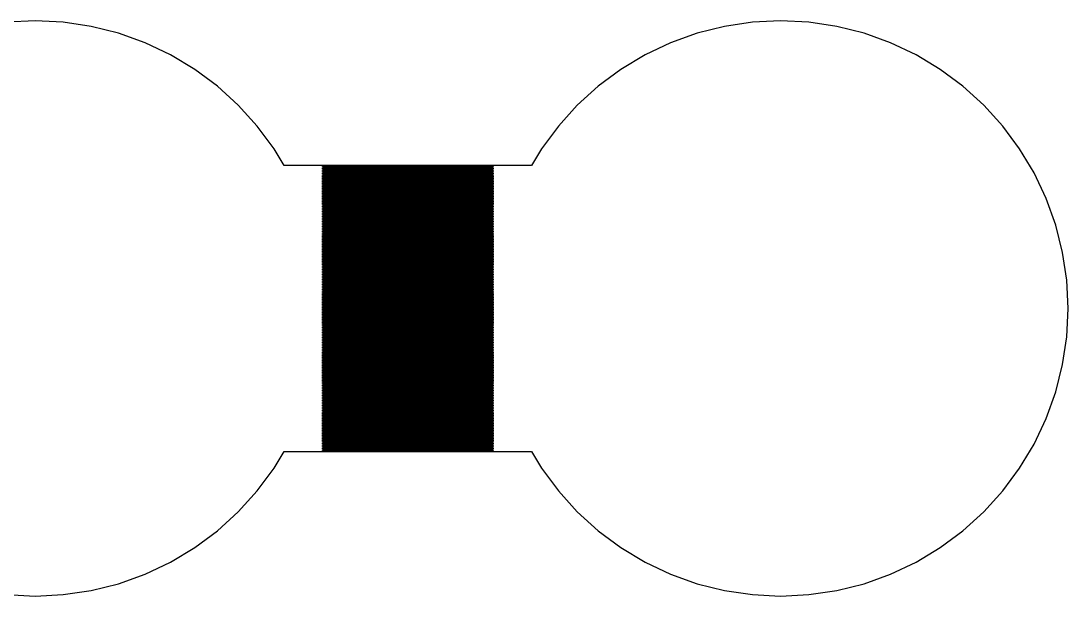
# Model space of a CAD drawing. Extents: x -5 to 101, y -4 to 66.
# Drawn here: x 34.33 to 46.97, y 5.03 to 11.97 of the extents above; entities that cross this region are included whole.
import ezdxf

# ---------------------------------------------------------------- set-up
doc = ezdxf.new("R2010")
doc.units = 0

msp = doc.modelspace()

# ---------------------------------------------------------------- linework, layer by layer
for p, q in [((34.5, 11.97), (34.1599, 11.9533)), ((34.8401, 11.9533), (34.5, 11.97)), ((35.177, 11.9033), (34.8401, 11.9533)), ((35.5073, 11.8206), (35.177, 11.9033)), ((42.823, 11.9033), (42.4927, 11.8206)), ((43.1599, 11.9533), (42.823, 11.9033)), ((43.5, 11.97), (43.1599, 11.9533)), ((43.8401, 11.9533), (43.5, 11.97)), ((44.177, 11.9033), (43.8401, 11.9533)), ((44.5073, 11.8206), (44.177, 11.9033)), ((35.8279, 11.7059), (35.5073, 11.8206)), ((42.4927, 11.8206), (42.1721, 11.7059)), ((44.8279, 11.7059), (44.5073, 11.8206)), ((36.1358, 11.5603), (35.8279, 11.7059)), ((42.1721, 11.7059), (41.8642, 11.5603)), ((45.1357, 11.5603), (44.8279, 11.7059)), ((36.4278, 11.3852), (36.1358, 11.5603)), ((41.8642, 11.5603), (41.5722, 11.3852)), ((45.4278, 11.3852), (45.1357, 11.5603)), ((36.7014, 11.1823), (36.4278, 11.3852)), ((41.5722, 11.3852), (41.2986, 11.1823)), ((45.7013, 11.1823), (45.4278, 11.3852)), ((36.9537, 10.9537), (36.7014, 11.1823)), ((41.2986, 11.1823), (41.0463, 10.9537)), ((45.9537, 10.9537), (45.7013, 11.1823)), ((37.1824, 10.7013), (36.9537, 10.9537)), ((41.0463, 10.9537), (40.8176, 10.7013)), ((46.1823, 10.7013), (45.9537, 10.9537)), ((37.3852, 10.4278), (37.1824, 10.7013)), ((40.8176, 10.7013), (40.6148, 10.4278)), ((46.3852, 10.4278), (46.1823, 10.7013)), ((37.5068, 10.225), (37.3852, 10.4278)), ((40.6148, 10.4278), (40.4932, 10.225)), ((46.5603, 10.1357), (46.3852, 10.4278)), ((40.4932, 10.225), (37.5068, 10.225)), ((37.97, 10.205), (37.97, 10.215)), ((37.97, 10.215), (40.03, 10.215)), ((40.03, 10.205), (37.97, 10.205)), ((37.97, 10.185), (37.97, 10.195)), ((37.97, 10.195), (40.03, 10.195)), ((40.03, 10.185), (37.97, 10.185)), ((37.97, 10.165), (37.97, 10.175)), ((37.97, 10.175), (40.03, 10.175)), ((40.03, 10.165), (37.97, 10.165)), ((37.97, 10.145), (37.97, 10.155)), ((37.97, 10.155), (40.03, 10.155)), ((40.03, 10.145), (37.97, 10.145)), ((37.97, 10.125), (37.97, 10.135)), ((37.97, 10.135), (40.03, 10.135)), ((40.03, 10.125), (37.97, 10.125)), ((37.97, 10.105), (37.97, 10.115)), ((37.97, 10.115), (40.03, 10.115)), ((40.03, 10.215), (40.03, 10.205)), ((40.03, 10.195), (40.03, 10.185)), ((40.03, 10.175), (40.03, 10.165)), ((40.03, 10.155), (40.03, 10.145)), ((40.03, 10.135), (40.03, 10.125)), ((40.03, 10.115), (40.03, 10.105)), ((46.7059, 9.82791), (46.5603, 10.1357)), ((40.03, 10.105), (37.97, 10.105)), ((37.97, 10.085), (37.97, 10.095)), ((37.97, 10.095), (40.03, 10.095)), ((40.03, 10.085), (37.97, 10.085)), ((37.97, 10.065), (37.97, 10.075)), ((37.97, 10.075), (40.03, 10.075)), ((40.03, 10.065), (37.97, 10.065)), ((37.97, 10.045), (37.97, 10.055)), ((37.97, 10.055), (40.03, 10.055)), ((40.03, 10.045), (37.97, 10.045)), ((37.97, 10.025), (37.97, 10.035)), ((37.97, 10.035), (40.03, 10.035)), ((40.03, 10.025), (37.97, 10.025)), ((37.97, 10.005), (37.97, 10.015)), ((37.97, 10.015), (40.03, 10.015)), ((40.03, 10.005), (37.97, 10.005)), ((37.97, 9.98499), (37.97, 9.995)), ((37.97, 9.995), (40.03, 9.995)), ((40.03, 10.095), (40.03, 10.085)), ((40.03, 10.075), (40.03, 10.065)), ((40.03, 10.055), (40.03, 10.045)), ((40.03, 10.035), (40.03, 10.025)), ((40.03, 10.015), (40.03, 10.005)), ((40.03, 9.995), (40.03, 9.98499)), ((40.03, 9.98499), (37.97, 9.98499)), ((37.97, 9.965), (37.97, 9.97499)), ((37.97, 9.97499), (40.03, 9.97499)), ((40.03, 9.965), (37.97, 9.965)), ((37.97, 9.94499), (37.97, 9.95499)), ((37.97, 9.95499), (40.03, 9.95499)), ((40.03, 9.94499), (37.97, 9.94499)), ((37.97, 9.92499), (37.97, 9.935)), ((37.97, 9.935), (40.03, 9.935)), ((40.03, 9.92499), (37.97, 9.92499)), ((37.97, 9.905), (37.97, 9.91499)), ((37.97, 9.91499), (40.03, 9.91499)), ((40.03, 9.905), (37.97, 9.905)), ((37.97, 9.88499), (37.97, 9.89499)), ((37.97, 9.89499), (40.03, 9.89499)), ((40.03, 9.88499), (37.97, 9.88499)), ((37.97, 9.86499), (37.97, 9.875)), ((37.97, 9.875), (40.03, 9.875)), ((40.03, 9.86499), (37.97, 9.86499)), ((40.03, 9.97499), (40.03, 9.965)), ((40.03, 9.95499), (40.03, 9.94499)), ((40.03, 9.935), (40.03, 9.92499)), ((40.03, 9.91499), (40.03, 9.905)), ((40.03, 9.89499), (40.03, 9.88499)), ((40.03, 9.875), (40.03, 9.86499)), ((37.97, 9.84499), (37.97, 9.855)), ((37.97, 9.855), (40.03, 9.855)), ((40.03, 9.84499), (37.97, 9.84499)), ((37.97, 9.825), (37.97, 9.83499)), ((37.97, 9.83499), (40.03, 9.83499)), ((40.03, 9.825), (37.97, 9.825)), ((37.97, 9.80499), (37.97, 9.81499)), ((37.97, 9.81499), (40.03, 9.81499)), ((40.03, 9.80499), (37.97, 9.80499)), ((37.97, 9.78499), (37.97, 9.795)), ((37.97, 9.795), (40.03, 9.795)), ((40.03, 9.78499), (37.97, 9.78499)), ((37.97, 9.765), (37.97, 9.77499)), ((37.97, 9.77499), (40.03, 9.77499)), ((40.03, 9.765), (37.97, 9.765)), ((37.97, 9.745), (37.97, 9.75499)), ((37.97, 9.75499), (40.03, 9.75499)), ((40.03, 9.745), (37.97, 9.745)), ((37.97, 9.72499), (37.97, 9.73499)), ((37.97, 9.73499), (40.03, 9.73499)), ((40.03, 9.855), (40.03, 9.84499)), ((40.03, 9.83499), (40.03, 9.825)), ((40.03, 9.81499), (40.03, 9.80499)), ((40.03, 9.795), (40.03, 9.78499)), ((40.03, 9.77499), (40.03, 9.765)), ((40.03, 9.75499), (40.03, 9.745)), ((40.03, 9.73499), (40.03, 9.72499)), ((46.8206, 9.50728), (46.7059, 9.82791)), ((40.03, 9.72499), (37.97, 9.72499)), ((37.97, 9.70499), (37.97, 9.715)), ((37.97, 9.715), (40.03, 9.715)), ((40.03, 9.70499), (37.97, 9.70499)), ((37.97, 9.685), (37.97, 9.69499)), ((37.97, 9.69499), (40.03, 9.69499)), ((40.03, 9.685), (37.97, 9.685)), ((37.97, 9.66499), (37.97, 9.67499)), ((37.97, 9.67499), (40.03, 9.67499)), ((40.03, 9.66499), (37.97, 9.66499)), ((37.97, 9.64499), (37.97, 9.655)), ((37.97, 9.655), (40.03, 9.655)), ((40.03, 9.64499), (37.97, 9.64499)), ((37.97, 9.625), (37.97, 9.63499)), ((37.97, 9.63499), (40.03, 9.63499)), ((40.03, 9.625), (37.97, 9.625)), ((37.97, 9.605), (37.97, 9.61499)), ((37.97, 9.61499), (40.03, 9.61499)), ((40.03, 9.715), (40.03, 9.70499)), ((40.03, 9.69499), (40.03, 9.685)), ((40.03, 9.67499), (40.03, 9.66499)), ((40.03, 9.655), (40.03, 9.64499)), ((40.03, 9.63499), (40.03, 9.625)), ((40.03, 9.61499), (40.03, 9.605)), ((40.03, 9.605), (37.97, 9.605)), ((37.97, 9.58499), (37.97, 9.59499)), ((37.97, 9.59499), (40.03, 9.59499)), ((40.03, 9.58499), (37.97, 9.58499)), ((37.97, 9.56499), (37.97, 9.575)), ((37.97, 9.575), (40.03, 9.575)), ((40.03, 9.56499), (37.97, 9.56499)), ((37.97, 9.545), (37.97, 9.55499)), ((37.97, 9.55499), (40.03, 9.55499)), ((40.03, 9.545), (37.97, 9.545)), ((37.97, 9.52499), (37.97, 9.53499)), ((37.97, 9.53499), (40.03, 9.53499)), ((40.03, 9.52499), (37.97, 9.52499)), ((37.97, 9.50499), (37.97, 9.515)), ((37.97, 9.515), (40.03, 9.515)), ((40.03, 9.50499), (37.97, 9.50499)), ((37.97, 9.48499), (37.97, 9.495)), ((37.97, 9.495), (40.03, 9.495)), ((40.03, 9.48499), (37.97, 9.48499)), ((40.03, 9.59499), (40.03, 9.58499)), ((40.03, 9.575), (40.03, 9.56499)), ((40.03, 9.55499), (40.03, 9.545)), ((40.03, 9.53499), (40.03, 9.52499)), ((40.03, 9.515), (40.03, 9.50499)), ((40.03, 9.495), (40.03, 9.48499)), ((46.9033, 9.17696), (46.8206, 9.50728)), ((37.97, 9.465), (37.97, 9.47499)), ((37.97, 9.47499), (40.03, 9.47499)), ((40.03, 9.465), (37.97, 9.465)), ((37.97, 9.44499), (37.97, 9.45499)), ((37.97, 9.45499), (40.03, 9.45499)), ((40.03, 9.44499), (37.97, 9.44499)), ((37.97, 9.42499), (37.97, 9.435)), ((37.97, 9.435), (40.03, 9.435)), ((40.03, 9.42499), (37.97, 9.42499)), ((37.97, 9.405), (37.97, 9.41499)), ((37.97, 9.41499), (40.03, 9.41499)), ((40.03, 9.405), (37.97, 9.405)), ((37.97, 9.38499), (37.97, 9.39499)), ((37.97, 9.39499), (40.03, 9.39499)), ((40.03, 9.38499), (37.97, 9.38499)), ((37.97, 9.36499), (37.97, 9.375)), ((37.97, 9.375), (40.03, 9.375)), ((40.03, 9.36499), (37.97, 9.36499)), ((37.97, 9.34499), (37.97, 9.355)), ((37.97, 9.355), (40.03, 9.355)), ((40.03, 9.47499), (40.03, 9.465)), ((40.03, 9.45499), (40.03, 9.44499)), ((40.03, 9.435), (40.03, 9.42499)), ((40.03, 9.41499), (40.03, 9.405)), ((40.03, 9.39499), (40.03, 9.38499)), ((40.03, 9.375), (40.03, 9.36499)), ((40.03, 9.355), (40.03, 9.34499)), ((40.03, 9.34499), (37.97, 9.34499)), ((37.97, 9.325), (37.97, 9.33499)), ((37.97, 9.33499), (40.03, 9.33499)), ((40.03, 9.325), (37.97, 9.325)), ((37.97, 9.30499), (37.97, 9.31499)), ((37.97, 9.31499), (40.03, 9.31499)), ((40.03, 9.30499), (37.97, 9.30499)), ((37.97, 9.28499), (37.97, 9.295)), ((37.97, 9.295), (40.03, 9.295)), ((40.03, 9.28499), (37.97, 9.28499)), ((37.97, 9.265), (37.97, 9.27499)), ((37.97, 9.27499), (40.03, 9.27499)), ((40.03, 9.265), (37.97, 9.265)), ((37.97, 9.245), (37.97, 9.25499)), ((37.97, 9.25499), (40.03, 9.25499)), ((40.03, 9.245), (37.97, 9.245)), ((37.97, 9.22499), (37.97, 9.23499)), ((37.97, 9.23499), (40.03, 9.23499)), ((40.03, 9.33499), (40.03, 9.325)), ((40.03, 9.31499), (40.03, 9.30499)), ((40.03, 9.295), (40.03, 9.28499)), ((40.03, 9.27499), (40.03, 9.265)), ((40.03, 9.25499), (40.03, 9.245)), ((40.03, 9.23499), (40.03, 9.22499)), ((40.03, 9.22499), (37.97, 9.22499)), ((37.97, 9.20499), (37.97, 9.215)), ((37.97, 9.215), (40.03, 9.215)), ((40.03, 9.20499), (37.97, 9.20499)), ((37.97, 9.185), (37.97, 9.19499)), ((37.97, 9.19499), (40.03, 9.19499)), ((40.03, 9.185), (37.97, 9.185)), ((37.97, 9.16499), (37.97, 9.17499)), ((37.97, 9.17499), (40.03, 9.17499)), ((40.03, 9.16499), (37.97, 9.16499)), ((37.97, 9.14499), (37.97, 9.155)), ((37.97, 9.155), (40.03, 9.155)), ((40.03, 9.14499), (37.97, 9.14499)), ((37.97, 9.125), (37.97, 9.13499)), ((37.97, 9.13499), (40.03, 9.13499)), ((40.03, 9.125), (37.97, 9.125)), ((37.97, 9.105), (37.97, 9.11499)), ((37.97, 9.11499), (40.03, 9.11499)), ((40.03, 9.105), (37.97, 9.105)), ((40.03, 9.215), (40.03, 9.20499)), ((40.03, 9.19499), (40.03, 9.185)), ((40.03, 9.17499), (40.03, 9.16499)), ((40.03, 9.155), (40.03, 9.14499)), ((40.03, 9.13499), (40.03, 9.125)), ((40.03, 9.11499), (40.03, 9.105)), ((46.9533, 8.84012), (46.9033, 9.17696)), ((37.97, 9.08499), (37.97, 9.09499)), ((37.97, 9.09499), (40.03, 9.09499)), ((40.03, 9.08499), (37.97, 9.08499)), ((37.97, 9.06499), (37.97, 9.075)), ((37.97, 9.075), (40.03, 9.075)), ((40.03, 9.06499), (37.97, 9.06499)), ((37.97, 9.045), (37.97, 9.05499)), ((37.97, 9.05499), (40.03, 9.05499)), ((40.03, 9.045), (37.97, 9.045)), ((37.97, 9.02499), (37.97, 9.03499)), ((37.97, 9.03499), (40.03, 9.03499)), ((40.03, 9.02499), (37.97, 9.02499)), ((37.97, 9.00499), (37.97, 9.015)), ((37.97, 9.015), (40.03, 9.015)), ((40.03, 9.00499), (37.97, 9.00499)), ((37.97, 8.98499), (37.97, 8.995)), ((37.97, 8.995), (40.03, 8.995)), ((40.03, 8.98499), (37.97, 8.98499)), ((37.97, 8.965), (37.97, 8.97499)), ((37.97, 8.97499), (40.03, 8.97499)), ((40.03, 9.09499), (40.03, 9.08499)), ((40.03, 9.075), (40.03, 9.06499)), ((40.03, 9.05499), (40.03, 9.045)), ((40.03, 9.03499), (40.03, 9.02499)), ((40.03, 9.015), (40.03, 9.00499)), ((40.03, 8.995), (40.03, 8.98499)), ((40.03, 8.97499), (40.03, 8.965)), ((40.03, 8.965), (37.97, 8.965)), ((37.97, 8.94499), (37.97, 8.95499)), ((37.97, 8.95499), (40.03, 8.95499)), ((40.03, 8.94499), (37.97, 8.94499)), ((37.97, 8.92499), (37.97, 8.935)), ((37.97, 8.935), (40.03, 8.935)), ((40.03, 8.92499), (37.97, 8.92499)), ((37.97, 8.905), (37.97, 8.91499)), ((37.97, 8.91499), (40.03, 8.91499)), ((40.03, 8.905), (37.97, 8.905)), ((37.97, 8.88499), (37.97, 8.89499)), ((37.97, 8.89499), (40.03, 8.89499)), ((40.03, 8.88499), (37.97, 8.88499)), ((37.97, 8.86499), (37.97, 8.875)), ((37.97, 8.875), (40.03, 8.875)), ((40.03, 8.86499), (37.97, 8.86499)), ((37.97, 8.84499), (37.97, 8.855)), ((37.97, 8.855), (40.03, 8.855)), ((40.03, 8.95499), (40.03, 8.94499)), ((40.03, 8.935), (40.03, 8.92499)), ((40.03, 8.91499), (40.03, 8.905)), ((40.03, 8.89499), (40.03, 8.88499)), ((40.03, 8.875), (40.03, 8.86499)), ((40.03, 8.855), (40.03, 8.84499)), ((40.03, 8.84499), (37.97, 8.84499)), ((37.97, 8.825), (37.97, 8.83499)), ((37.97, 8.83499), (40.03, 8.83499)), ((40.03, 8.825), (37.97, 8.825)), ((37.97, 8.80499), (37.97, 8.81499)), ((37.97, 8.81499), (40.03, 8.81499)), ((40.03, 8.80499), (37.97, 8.80499)), ((37.97, 8.78499), (37.97, 8.795)), ((37.97, 8.795), (40.03, 8.795)), ((40.03, 8.78499), (37.97, 8.78499)), ((37.97, 8.765), (37.97, 8.77499)), ((37.97, 8.77499), (40.03, 8.77499)), ((40.03, 8.765), (37.97, 8.765)), ((37.97, 8.745), (37.97, 8.75499)), ((37.97, 8.75499), (40.03, 8.75499)), ((40.03, 8.745), (37.97, 8.745)), ((37.97, 8.72499), (37.97, 8.73499)), ((37.97, 8.73499), (40.03, 8.73499)), ((40.03, 8.72499), (37.97, 8.72499)), ((40.03, 8.83499), (40.03, 8.825)), ((40.03, 8.81499), (40.03, 8.80499)), ((40.03, 8.795), (40.03, 8.78499)), ((40.03, 8.77499), (40.03, 8.765)), ((40.03, 8.75499), (40.03, 8.745)), ((40.03, 8.73499), (40.03, 8.72499)), ((46.97, 8.5), (46.9533, 8.84012)), ((37.97, 8.70499), (37.97, 8.715)), ((37.97, 8.715), (40.03, 8.715)), ((40.03, 8.70499), (37.97, 8.70499)), ((37.97, 8.685), (37.97, 8.69499)), ((37.97, 8.69499), (40.03, 8.69499)), ((40.03, 8.685), (37.97, 8.685)), ((37.97, 8.66499), (37.97, 8.67499)), ((37.97, 8.67499), (40.03, 8.67499)), ((40.03, 8.66499), (37.97, 8.66499)), ((37.97, 8.64499), (37.97, 8.655)), ((37.97, 8.655), (40.03, 8.655)), ((40.03, 8.64499), (37.97, 8.64499)), ((37.97, 8.625), (37.97, 8.63499)), ((37.97, 8.63499), (40.03, 8.63499)), ((40.03, 8.625), (37.97, 8.625)), ((37.97, 8.605), (37.97, 8.61499)), ((37.97, 8.61499), (40.03, 8.61499)), ((40.03, 8.605), (37.97, 8.605)), ((40.03, 8.715), (40.03, 8.70499)), ((40.03, 8.69499), (40.03, 8.685)), ((40.03, 8.67499), (40.03, 8.66499)), ((40.03, 8.655), (40.03, 8.64499)), ((40.03, 8.63499), (40.03, 8.625)), ((40.03, 8.61499), (40.03, 8.605)), ((37.97, 8.58499), (37.97, 8.59499)), ((37.97, 8.59499), (40.03, 8.59499)), ((40.03, 8.58499), (37.97, 8.58499)), ((37.97, 8.56499), (37.97, 8.575)), ((37.97, 8.575), (40.03, 8.575)), ((40.03, 8.56499), (37.97, 8.56499)), ((37.97, 8.545), (37.97, 8.55499)), ((37.97, 8.55499), (40.03, 8.55499)), ((40.03, 8.545), (37.97, 8.545)), ((37.97, 8.52499), (37.97, 8.53499)), ((37.97, 8.53499), (40.03, 8.53499)), ((40.03, 8.52499), (37.97, 8.52499)), ((37.97, 8.50499), (37.97, 8.515)), ((37.97, 8.515), (40.03, 8.515)), ((40.03, 8.50499), (37.97, 8.50499)), ((37.97, 8.485), (37.97, 8.49501)), ((37.97, 8.49501), (40.03, 8.49501)), ((40.03, 8.485), (37.97, 8.485)), ((37.97, 8.46501), (37.97, 8.47501)), ((37.97, 8.47501), (40.03, 8.47501)), ((40.03, 8.59499), (40.03, 8.58499)), ((40.03, 8.575), (40.03, 8.56499)), ((40.03, 8.55499), (40.03, 8.545)), ((40.03, 8.53499), (40.03, 8.52499)), ((40.03, 8.515), (40.03, 8.50499)), ((40.03, 8.49501), (40.03, 8.485)), ((40.03, 8.47501), (40.03, 8.46501)), ((46.9533, 8.15988), (46.97, 8.5)), ((40.03, 8.46501), (37.97, 8.46501)), ((37.97, 8.44501), (37.97, 8.455)), ((37.97, 8.455), (40.03, 8.455)), ((40.03, 8.44501), (37.97, 8.44501)), ((37.97, 8.425), (37.97, 8.43501)), ((37.97, 8.43501), (40.03, 8.43501)), ((40.03, 8.425), (37.97, 8.425)), ((37.97, 8.40501), (37.97, 8.41501)), ((37.97, 8.41501), (40.03, 8.41501)), ((40.03, 8.40501), (37.97, 8.40501)), ((37.97, 8.38501), (37.97, 8.395)), ((37.97, 8.395), (40.03, 8.395)), ((40.03, 8.38501), (37.97, 8.38501)), ((37.97, 8.36501), (37.97, 8.375)), ((37.97, 8.375), (40.03, 8.375)), ((40.03, 8.36501), (37.97, 8.36501)), ((37.97, 8.345), (37.97, 8.35501)), ((37.97, 8.35501), (40.03, 8.35501)), ((40.03, 8.345), (37.97, 8.345)), ((40.03, 8.455), (40.03, 8.44501)), ((40.03, 8.43501), (40.03, 8.425)), ((40.03, 8.41501), (40.03, 8.40501)), ((40.03, 8.395), (40.03, 8.38501)), ((40.03, 8.375), (40.03, 8.36501)), ((40.03, 8.35501), (40.03, 8.345)), ((37.97, 8.32501), (37.97, 8.33501)), ((37.97, 8.33501), (40.03, 8.33501)), ((40.03, 8.32501), (37.97, 8.32501)), ((37.97, 8.30501), (37.97, 8.315)), ((37.97, 8.315), (40.03, 8.315)), ((40.03, 8.30501), (37.97, 8.30501)), ((37.97, 8.285), (37.97, 8.29501)), ((37.97, 8.29501), (40.03, 8.29501)), ((40.03, 8.285), (37.97, 8.285)), ((37.97, 8.26501), (37.97, 8.27501)), ((37.97, 8.27501), (40.03, 8.27501)), ((40.03, 8.26501), (37.97, 8.26501)), ((37.97, 8.24501), (37.97, 8.255)), ((37.97, 8.255), (40.03, 8.255)), ((40.03, 8.24501), (37.97, 8.24501)), ((37.97, 8.22501), (37.97, 8.235)), ((37.97, 8.235), (40.03, 8.235)), ((40.03, 8.22501), (37.97, 8.22501)), ((40.03, 8.33501), (40.03, 8.32501)), ((40.03, 8.315), (40.03, 8.30501)), ((40.03, 8.29501), (40.03, 8.285)), ((40.03, 8.27501), (40.03, 8.26501)), ((40.03, 8.255), (40.03, 8.24501)), ((40.03, 8.235), (40.03, 8.22501)), ((37.97, 8.205), (37.97, 8.21501)), ((37.97, 8.21501), (40.03, 8.21501)), ((40.03, 8.205), (37.97, 8.205)), ((37.97, 8.18501), (37.97, 8.19501)), ((37.97, 8.19501), (40.03, 8.19501)), ((40.03, 8.18501), (37.97, 8.18501)), ((37.97, 8.16501), (37.97, 8.175)), ((37.97, 8.175), (40.03, 8.175)), ((40.03, 8.16501), (37.97, 8.16501)), ((37.97, 8.145), (37.97, 8.15501)), ((37.97, 8.15501), (40.03, 8.15501)), ((40.03, 8.145), (37.97, 8.145)), ((37.97, 8.125), (37.97, 8.13501)), ((37.97, 8.13501), (40.03, 8.13501)), ((40.03, 8.125), (37.97, 8.125)), ((37.97, 8.10501), (37.97, 8.11501)), ((37.97, 8.11501), (40.03, 8.11501)), ((40.03, 8.10501), (37.97, 8.10501)), ((37.97, 8.08501), (37.97, 8.095)), ((37.97, 8.095), (40.03, 8.095)), ((40.03, 8.21501), (40.03, 8.205)), ((40.03, 8.19501), (40.03, 8.18501)), ((40.03, 8.175), (40.03, 8.16501)), ((40.03, 8.15501), (40.03, 8.145)), ((40.03, 8.13501), (40.03, 8.125)), ((40.03, 8.11501), (40.03, 8.10501)), ((40.03, 8.095), (40.03, 8.08501)), ((46.9033, 7.82304), (46.9533, 8.15988)), ((40.03, 8.08501), (37.97, 8.08501)), ((37.97, 8.065), (37.97, 8.07501)), ((37.97, 8.07501), (40.03, 8.07501)), ((40.03, 8.065), (37.97, 8.065)), ((37.97, 8.04501), (37.97, 8.05501)), ((37.97, 8.05501), (40.03, 8.05501)), ((40.03, 8.04501), (37.97, 8.04501)), ((37.97, 8.02501), (37.97, 8.035)), ((37.97, 8.035), (40.03, 8.035)), ((40.03, 8.02501), (37.97, 8.02501)), ((37.97, 8.005), (37.97, 8.01501)), ((37.97, 8.01501), (40.03, 8.01501)), ((40.03, 8.005), (37.97, 8.005)), ((37.97, 7.985), (37.97, 7.99501)), ((37.97, 7.99501), (40.03, 7.99501)), ((40.03, 7.985), (37.97, 7.985)), ((37.97, 7.96501), (37.97, 7.97501)), ((37.97, 7.97501), (40.03, 7.97501)), ((40.03, 7.96501), (37.97, 7.96501)), ((40.03, 8.07501), (40.03, 8.065)), ((40.03, 8.05501), (40.03, 8.04501)), ((40.03, 8.035), (40.03, 8.02501)), ((40.03, 8.01501), (40.03, 8.005)), ((40.03, 7.99501), (40.03, 7.985)), ((40.03, 7.97501), (40.03, 7.96501)), ((37.97, 7.94501), (37.97, 7.955)), ((37.97, 7.955), (40.03, 7.955)), ((40.03, 7.94501), (37.97, 7.94501)), ((37.97, 7.925), (37.97, 7.93501)), ((37.97, 7.93501), (40.03, 7.93501)), ((40.03, 7.925), (37.97, 7.925)), ((37.97, 7.90501), (37.97, 7.91501)), ((37.97, 7.91501), (40.03, 7.91501)), ((40.03, 7.90501), (37.97, 7.90501)), ((37.97, 7.88501), (37.97, 7.895)), ((37.97, 7.895), (40.03, 7.895)), ((40.03, 7.88501), (37.97, 7.88501)), ((37.97, 7.86501), (37.97, 7.875)), ((37.97, 7.875), (40.03, 7.875)), ((40.03, 7.86501), (37.97, 7.86501)), ((37.97, 7.845), (37.97, 7.85501)), ((37.97, 7.85501), (40.03, 7.85501)), ((40.03, 7.845), (37.97, 7.845)), ((40.03, 7.955), (40.03, 7.94501)), ((40.03, 7.93501), (40.03, 7.925)), ((40.03, 7.91501), (40.03, 7.90501)), ((40.03, 7.895), (40.03, 7.88501)), ((40.03, 7.875), (40.03, 7.86501)), ((40.03, 7.85501), (40.03, 7.845)), ((37.97, 7.82501), (37.97, 7.83501)), ((37.97, 7.83501), (40.03, 7.83501)), ((40.03, 7.82501), (37.97, 7.82501)), ((37.97, 7.80501), (37.97, 7.815)), ((37.97, 7.815), (40.03, 7.815)), ((40.03, 7.80501), (37.97, 7.80501)), ((37.97, 7.785), (37.97, 7.79501)), ((37.97, 7.79501), (40.03, 7.79501)), ((40.03, 7.785), (37.97, 7.785)), ((37.97, 7.76501), (37.97, 7.77501)), ((37.97, 7.77501), (40.03, 7.77501)), ((40.03, 7.76501), (37.97, 7.76501)), ((37.97, 7.74501), (37.97, 7.755)), ((37.97, 7.755), (40.03, 7.755)), ((40.03, 7.74501), (37.97, 7.74501)), ((37.97, 7.72501), (37.97, 7.735)), ((37.97, 7.735), (40.03, 7.735)), ((40.03, 7.72501), (37.97, 7.72501)), ((37.97, 7.705), (37.97, 7.71501)), ((37.97, 7.71501), (40.03, 7.71501)), ((40.03, 7.83501), (40.03, 7.82501)), ((40.03, 7.815), (40.03, 7.80501)), ((40.03, 7.79501), (40.03, 7.785)), ((40.03, 7.77501), (40.03, 7.76501)), ((40.03, 7.755), (40.03, 7.74501)), ((40.03, 7.735), (40.03, 7.72501)), ((40.03, 7.71501), (40.03, 7.705)), ((46.8206, 7.49272), (46.9033, 7.82304)), ((40.03, 7.705), (37.97, 7.705)), ((37.97, 7.68501), (37.97, 7.69501)), ((37.97, 7.69501), (40.03, 7.69501)), ((40.03, 7.68501), (37.97, 7.68501)), ((37.97, 7.66501), (37.97, 7.675)), ((37.97, 7.675), (40.03, 7.675)), ((40.03, 7.66501), (37.97, 7.66501)), ((37.97, 7.645), (37.97, 7.65501)), ((37.97, 7.65501), (40.03, 7.65501)), ((40.03, 7.645), (37.97, 7.645)), ((37.97, 7.625), (37.97, 7.63501)), ((37.97, 7.63501), (40.03, 7.63501)), ((40.03, 7.625), (37.97, 7.625)), ((37.97, 7.60501), (37.97, 7.61501)), ((37.97, 7.61501), (40.03, 7.61501)), ((40.03, 7.60501), (37.97, 7.60501)), ((37.97, 7.58501), (37.97, 7.595)), ((37.97, 7.595), (40.03, 7.595)), ((40.03, 7.58501), (37.97, 7.58501)), ((40.03, 7.69501), (40.03, 7.68501)), ((40.03, 7.675), (40.03, 7.66501)), ((40.03, 7.65501), (40.03, 7.645)), ((40.03, 7.63501), (40.03, 7.625)), ((40.03, 7.61501), (40.03, 7.60501)), ((40.03, 7.595), (40.03, 7.58501)), ((37.97, 7.565), (37.97, 7.57501)), ((37.97, 7.57501), (40.03, 7.57501)), ((40.03, 7.565), (37.97, 7.565)), ((37.97, 7.54501), (37.97, 7.55501)), ((37.97, 7.55501), (40.03, 7.55501)), ((40.03, 7.54501), (37.97, 7.54501)), ((37.97, 7.52501), (37.97, 7.535)), ((37.97, 7.535), (40.03, 7.535)), ((40.03, 7.52501), (37.97, 7.52501)), ((37.97, 7.505), (37.97, 7.51501)), ((37.97, 7.51501), (40.03, 7.51501)), ((40.03, 7.505), (37.97, 7.505)), ((37.97, 7.485), (37.97, 7.49501)), ((37.97, 7.49501), (40.03, 7.49501)), ((40.03, 7.485), (37.97, 7.485)), ((37.97, 7.46501), (37.97, 7.47501)), ((37.97, 7.47501), (40.03, 7.47501)), ((40.03, 7.46501), (37.97, 7.46501)), ((40.03, 7.57501), (40.03, 7.565)), ((40.03, 7.55501), (40.03, 7.54501)), ((40.03, 7.535), (40.03, 7.52501)), ((40.03, 7.51501), (40.03, 7.505)), ((40.03, 7.49501), (40.03, 7.485)), ((40.03, 7.47501), (40.03, 7.46501)), ((46.7059, 7.17209), (46.8206, 7.49272)), ((37.97, 7.44501), (37.97, 7.455)), ((37.97, 7.455), (40.03, 7.455)), ((40.03, 7.44501), (37.97, 7.44501)), ((37.97, 7.425), (37.97, 7.43501)), ((37.97, 7.43501), (40.03, 7.43501)), ((40.03, 7.425), (37.97, 7.425)), ((37.97, 7.40501), (37.97, 7.41501)), ((37.97, 7.41501), (40.03, 7.41501)), ((40.03, 7.40501), (37.97, 7.40501)), ((37.97, 7.38501), (37.97, 7.395)), ((37.97, 7.395), (40.03, 7.395)), ((40.03, 7.38501), (37.97, 7.38501)), ((37.97, 7.36501), (37.97, 7.375)), ((37.97, 7.375), (40.03, 7.375)), ((40.03, 7.36501), (37.97, 7.36501)), ((37.97, 7.345), (37.97, 7.35501)), ((37.97, 7.35501), (40.03, 7.35501)), ((40.03, 7.345), (37.97, 7.345)), ((37.97, 7.32501), (37.97, 7.33501)), ((37.97, 7.33501), (40.03, 7.33501)), ((40.03, 7.455), (40.03, 7.44501)), ((40.03, 7.43501), (40.03, 7.425)), ((40.03, 7.41501), (40.03, 7.40501)), ((40.03, 7.395), (40.03, 7.38501)), ((40.03, 7.375), (40.03, 7.36501)), ((40.03, 7.35501), (40.03, 7.345)), ((40.03, 7.33501), (40.03, 7.32501)), ((40.03, 7.32501), (37.97, 7.32501)), ((37.97, 7.30501), (37.97, 7.315)), ((37.97, 7.315), (40.03, 7.315)), ((40.03, 7.30501), (37.97, 7.30501)), ((37.97, 7.285), (37.97, 7.29501)), ((37.97, 7.29501), (40.03, 7.29501)), ((40.03, 7.285), (37.97, 7.285)), ((37.97, 7.26501), (37.97, 7.27501)), ((37.97, 7.27501), (40.03, 7.27501)), ((40.03, 7.26501), (37.97, 7.26501)), ((37.97, 7.24501), (37.97, 7.255)), ((37.97, 7.255), (40.03, 7.255)), ((40.03, 7.24501), (37.97, 7.24501)), ((37.97, 7.22501), (37.97, 7.235)), ((37.97, 7.235), (40.03, 7.235)), ((40.03, 7.22501), (37.97, 7.22501)), ((37.97, 7.205), (37.97, 7.21501)), ((37.97, 7.21501), (40.03, 7.21501)), ((40.03, 7.205), (37.97, 7.205)), ((40.03, 7.315), (40.03, 7.30501)), ((40.03, 7.29501), (40.03, 7.285)), ((40.03, 7.27501), (40.03, 7.26501)), ((40.03, 7.255), (40.03, 7.24501)), ((40.03, 7.235), (40.03, 7.22501)), ((40.03, 7.21501), (40.03, 7.205)), ((37.97, 7.18501), (37.97, 7.19501)), ((37.97, 7.19501), (40.03, 7.19501)), ((40.03, 7.18501), (37.97, 7.18501)), ((37.97, 7.16501), (37.97, 7.175)), ((37.97, 7.175), (40.03, 7.175)), ((40.03, 7.16501), (37.97, 7.16501)), ((37.97, 7.145), (37.97, 7.15501)), ((37.97, 7.15501), (40.03, 7.15501)), ((40.03, 7.145), (37.97, 7.145)), ((37.97, 7.125), (37.97, 7.13501)), ((37.97, 7.13501), (40.03, 7.13501)), ((40.03, 7.125), (37.97, 7.125)), ((37.97, 7.10501), (37.97, 7.11501)), ((37.97, 7.11501), (40.03, 7.11501)), ((40.03, 7.10501), (37.97, 7.10501)), ((37.97, 7.08501), (37.97, 7.095)), ((37.97, 7.095), (40.03, 7.095)), ((40.03, 7.08501), (37.97, 7.08501)), ((40.03, 7.19501), (40.03, 7.18501)), ((40.03, 7.175), (40.03, 7.16501)), ((40.03, 7.15501), (40.03, 7.145)), ((40.03, 7.13501), (40.03, 7.125)), ((40.03, 7.11501), (40.03, 7.10501)), ((40.03, 7.095), (40.03, 7.08501)), ((46.5603, 6.86426), (46.7059, 7.17209)), ((37.97, 7.065), (37.97, 7.07501)), ((37.97, 7.07501), (40.03, 7.07501)), ((40.03, 7.065), (37.97, 7.065)), ((37.97, 7.04501), (37.97, 7.05501)), ((37.97, 7.05501), (40.03, 7.05501)), ((40.03, 7.04501), (37.97, 7.04501)), ((37.97, 7.02501), (37.97, 7.035)), ((37.97, 7.035), (40.03, 7.035)), ((40.03, 7.02501), (37.97, 7.02501)), ((37.97, 7.005), (37.97, 7.01501)), ((37.97, 7.01501), (40.03, 7.01501)), ((40.03, 7.005), (37.97, 7.005)), ((37.97, 6.985), (37.97, 6.99501)), ((37.97, 6.99501), (40.03, 6.99501)), ((40.03, 6.985), (37.97, 6.985)), ((37.97, 6.96501), (37.97, 6.97501)), ((37.97, 6.97501), (40.03, 6.97501)), ((40.03, 6.96501), (37.97, 6.96501)), ((37.97, 6.94501), (37.97, 6.955)), ((37.97, 6.955), (40.03, 6.955)), ((40.03, 7.07501), (40.03, 7.065)), ((40.03, 7.05501), (40.03, 7.04501)), ((40.03, 7.035), (40.03, 7.02501)), ((40.03, 7.01501), (40.03, 7.005)), ((40.03, 6.99501), (40.03, 6.985)), ((40.03, 6.97501), (40.03, 6.96501)), ((40.03, 6.955), (40.03, 6.94501)), ((40.03, 6.94501), (37.97, 6.94501)), ((37.97, 6.925), (37.97, 6.93501)), ((37.97, 6.93501), (40.03, 6.93501)), ((40.03, 6.925), (37.97, 6.925)), ((37.97, 6.90501), (37.97, 6.91501)), ((37.97, 6.91501), (40.03, 6.91501)), ((40.03, 6.90501), (37.97, 6.90501)), ((37.97, 6.88501), (37.97, 6.895)), ((37.97, 6.895), (40.03, 6.895)), ((40.03, 6.88501), (37.97, 6.88501)), ((37.97, 6.86501), (37.97, 6.875)), ((37.97, 6.875), (40.03, 6.875)), ((40.03, 6.86501), (37.97, 6.86501)), ((37.97, 6.845), (37.97, 6.85501)), ((37.97, 6.85501), (40.03, 6.85501)), ((40.03, 6.845), (37.97, 6.845)), ((37.97, 6.82501), (37.97, 6.83501)), ((37.97, 6.83501), (40.03, 6.83501)), ((40.03, 6.93501), (40.03, 6.925)), ((40.03, 6.91501), (40.03, 6.90501)), ((40.03, 6.895), (40.03, 6.88501)), ((40.03, 6.875), (40.03, 6.86501)), ((40.03, 6.85501), (40.03, 6.845)), ((40.03, 6.83501), (40.03, 6.82501)), ((46.3852, 6.57217), (46.5603, 6.86426)), ((37.3852, 6.57217), (37.5068, 6.77501)), ((37.5068, 6.77501), (40.4932, 6.77501)), ((40.03, 6.82501), (37.97, 6.82501)), ((37.97, 6.80501), (37.97, 6.815)), ((37.97, 6.815), (40.03, 6.815)), ((40.03, 6.80501), (37.97, 6.80501)), ((37.97, 6.785), (37.97, 6.79501)), ((37.97, 6.79501), (40.03, 6.79501)), ((40.03, 6.785), (37.97, 6.785)), ((40.03, 6.815), (40.03, 6.80501)), ((40.03, 6.79501), (40.03, 6.785)), ((40.4932, 6.77501), (40.6148, 6.57217)), ((37.1824, 6.29866), (37.3852, 6.57217)), ((40.6148, 6.57217), (40.8176, 6.29866)), ((46.1823, 6.29866), (46.3852, 6.57217)), ((36.9537, 6.04634), (37.1824, 6.29866)), ((40.8176, 6.29866), (41.0463, 6.04634)), ((45.9537, 6.04634), (46.1823, 6.29866)), ((36.7014, 5.81766), (36.9537, 6.04634)), ((41.0463, 6.04634), (41.2986, 5.81766)), ((45.7013, 5.81766), (45.9537, 6.04634)), ((36.4278, 5.61481), (36.7014, 5.81766)), ((41.2986, 5.81766), (41.5722, 5.61481)), ((45.4278, 5.61481), (45.7013, 5.81766)), ((36.1358, 5.43974), (36.4278, 5.61481)), ((41.5722, 5.61481), (41.8642, 5.43974)), ((45.1357, 5.43974), (45.4278, 5.61481)), ((35.8279, 5.29414), (36.1358, 5.43974)), ((41.8642, 5.43974), (42.1721, 5.29414)), ((44.8279, 5.29414), (45.1357, 5.43974)), ((35.5073, 5.17943), (35.8279, 5.29414)), ((42.1721, 5.29414), (42.4927, 5.17943)), ((44.5073, 5.17943), (44.8279, 5.29414)), ((34.8401, 5.04672), (35.177, 5.09668)), ((35.177, 5.09668), (35.5073, 5.17943)), ((42.4927, 5.17943), (42.823, 5.09668)), ((42.823, 5.09668), (43.1599, 5.04672)), ((43.8401, 5.04672), (44.177, 5.09668)), ((44.177, 5.09668), (44.5073, 5.17943)), ((34.1599, 5.04672), (34.5, 5.03001)), ((34.5, 5.03001), (34.8401, 5.04672)), ((43.1599, 5.04672), (43.5, 5.03001)), ((43.5, 5.03001), (43.8401, 5.04672))]:
    msp.add_line(p, q)

doc.saveas('drawing.dxf')
